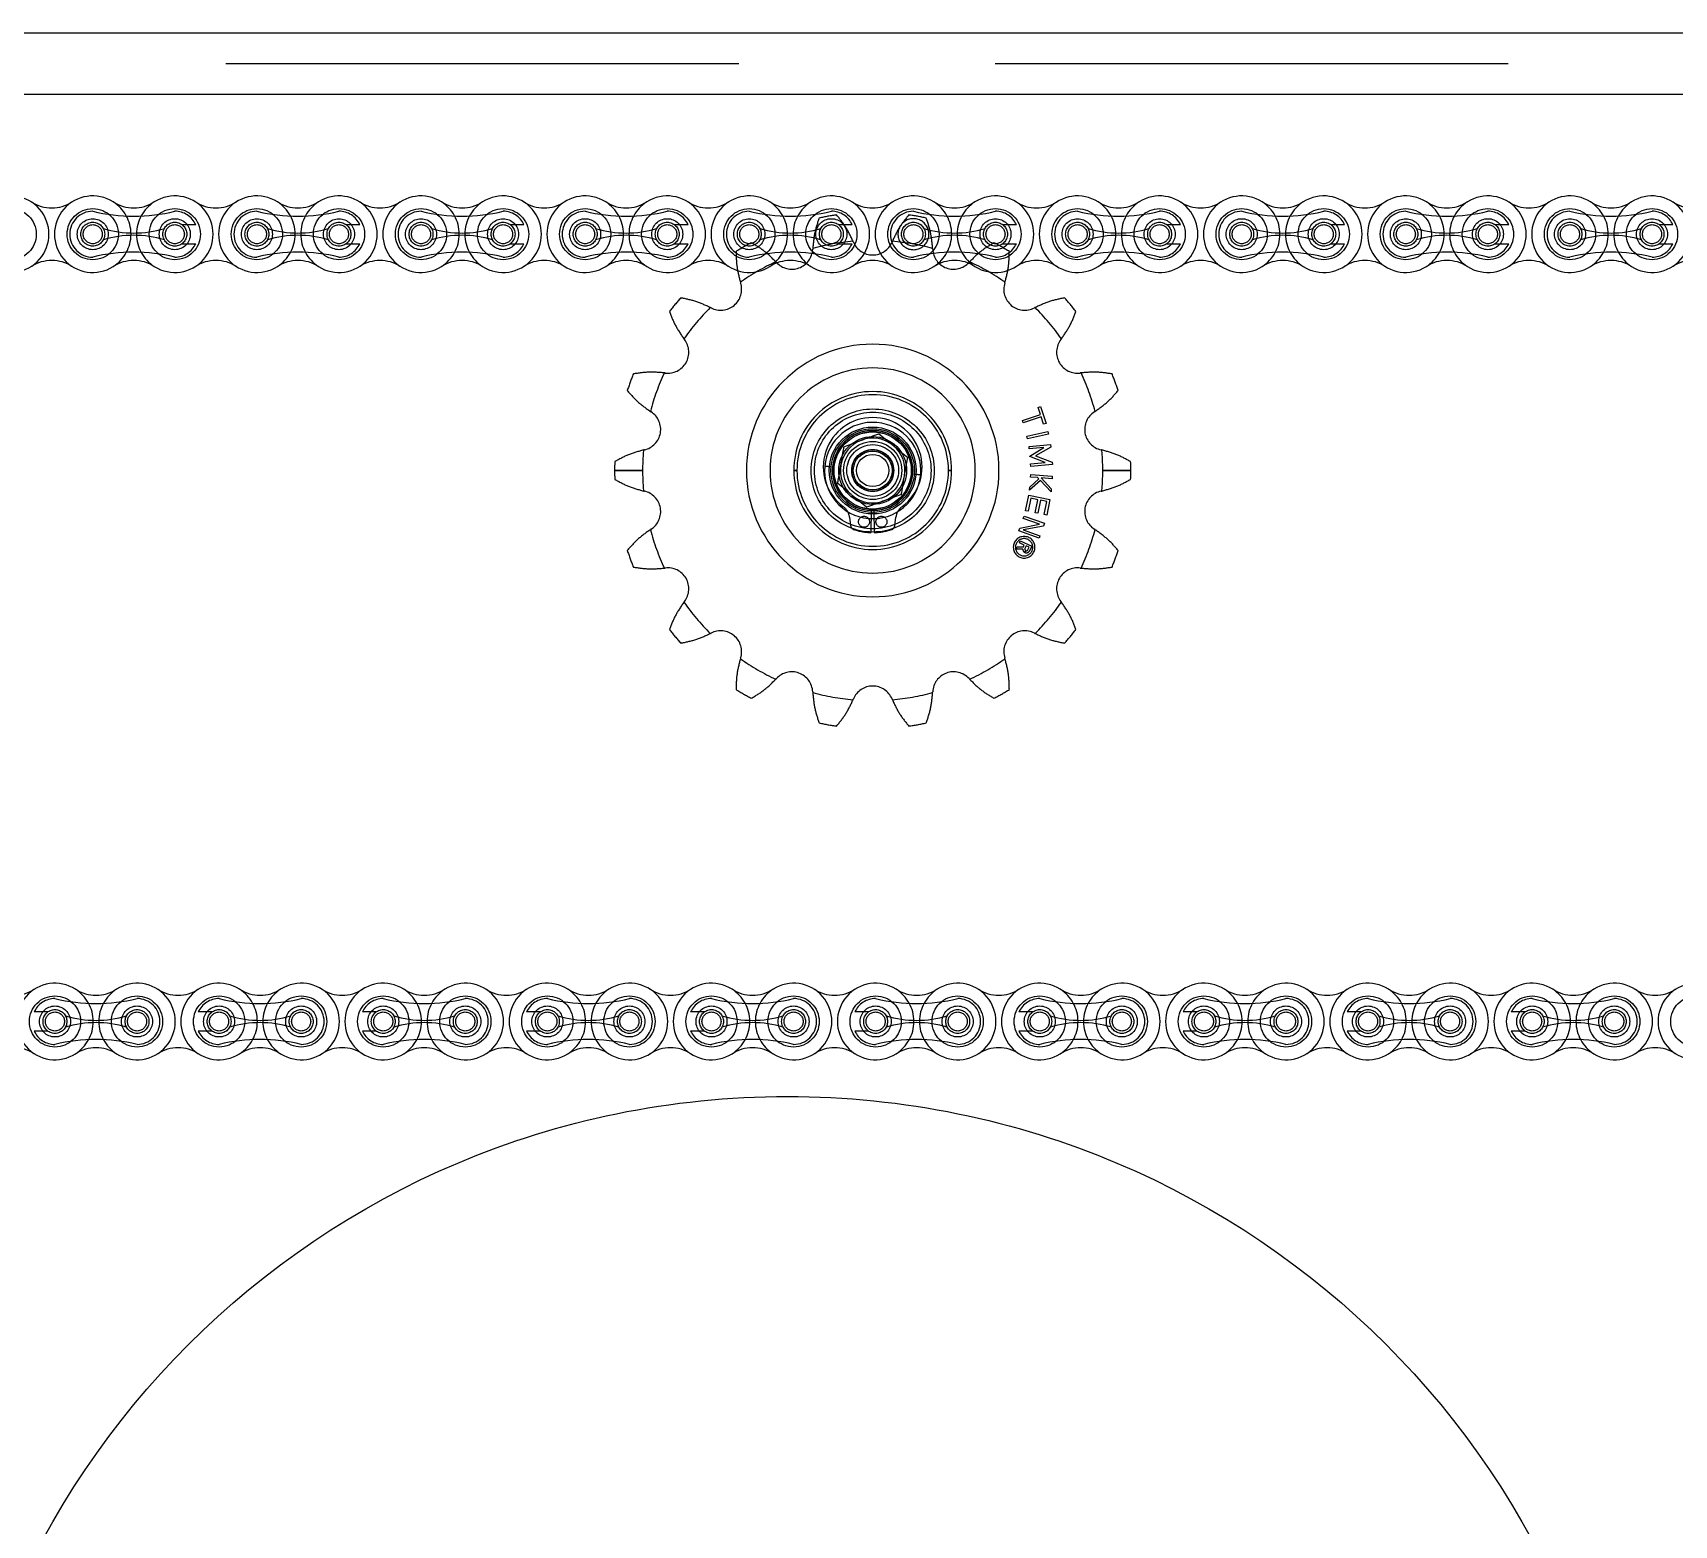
# Model space of a CAD drawing. Header units: metres. Extents: x 0 to 21025, y 0 to 14850.
# Drawn here: x 5629.7 to 5883.7, y 13055.7 to 13286.7 of the extents above; entities that cross this region are included whole.
import ezdxf

# ---------------------------------------------------------------- set-up
doc = ezdxf.new("R2010")
doc.units = ezdxf.units.M
doc.header["$LTSCALE"] = 25
doc.linetypes.add('HIDDEN2', pattern=[4.7625, 3.175, -1.5875])
doc.linetypes.add('PHANTOM', pattern=[63.5, 31.75, -6.35, 6.35, -6.35, 6.35, -6.35])
for name, color, linetype in [('SL4', 4, 'Continuous'), ('SRE', 2, 'PHANTOM'), ('ST1', 7, 'HIDDEN2')]:
    doc.layers.add(name, color=color, linetype=linetype)

msp = doc.modelspace()

# ---------------------------------------------------------------- linework, layer by layer
at = {"layer": 'SL4'}
for p, q in [((5540.514, 13286.681), (6485.517, 13286.681)), ((6490.514, 13277.156), (5540.514, 13277.156)), ((5755.232, 13222.639), (5757.94, 13223.641)), ((5760.647, 13224.642), (5762.868, 13222.798)), ((5758.701, 13213.26), (5756.48, 13215.104)), ((5764.116, 13215.263), (5761.409, 13214.262))]:
    msp.add_line(p, q, dxfattribs=at)
for radius in [6, 3, 2.5]:
    msp.add_circle((5759.674, 13218.951), radius, dxfattribs=at)
for start, end in [(110.29785, 170.29785), (50.29785, 110.29785), (350.29785, 50.29785), (170.29785, 230.29785), (290.29785, 350.29785), (230.29785, 290.29785)]:
    msp.add_arc((5759.674, 13218.951), 5, start, end, dxfattribs=at)
for points, knots in [([(5757.94, 13223.641), (5758.004, 13223.664), (5758.918, 13224.003), (5759.814, 13224.334), (5760.647, 13224.642)], [0, 0, 0, 0, 0.0702006, 1, 1, 1, 1]), ([(5754.746, 13219.794), (5754.79, 13220.053), (5754.955, 13221.016), (5755.115, 13221.953), (5755.232, 13222.639)], [0, 0, 0, 0, 0.2686336, 1, 1, 1, 1]), ([(5762.868, 13222.798), (5762.921, 13222.754), (5763.671, 13222.132), (5764.406, 13221.521), (5765.089, 13220.954)], [0, 0, 0, 0, 0.0702006, 1, 1, 1, 1]), ([(5764.603, 13218.109), (5764.647, 13218.367), (5764.812, 13219.33), (5764.972, 13220.268), (5765.089, 13220.954)], [0, 0, 0, 0, 0.26863361, 1, 1, 1, 1]), ([(5754.259, 13216.948), (5754.3, 13217.187), (5754.459, 13218.115), (5754.623, 13219.078), (5754.746, 13219.794)], [0, 0, 0, 0, 0.2575513, 1, 1, 1, 1]), ([(5756.48, 13215.104), (5756.428, 13215.148), (5755.678, 13215.771), (5754.943, 13216.381), (5754.259, 13216.948)], [0, 0, 0, 0, 0.0702006, 1, 1, 1, 1]), ([(5764.116, 13215.263), (5764.157, 13215.502), (5764.316, 13216.429), (5764.48, 13217.393), (5764.603, 13218.109)], [0, 0, 0, 0, 0.2575513, 1, 1, 1, 1]), ([(5761.409, 13214.262), (5761.344, 13214.238), (5760.43, 13213.9), (5759.534, 13213.568), (5758.701, 13213.26)], [0, 0, 0, 0, 0.07020058, 1, 1, 1, 1])]:
    msp.add_open_spline(points, degree=3, knots=knots, dxfattribs=at)
at = {"layer": 'SRE'}
msp.add_circle((5746.457, 12991.039), 131.043, dxfattribs=at)
at = {"layer": 'ST1'}
for p, q in [((5540.514, 13281.919), (6540.514, 13281.919)), ((6540.514, 13277.156), (5540.514, 13277.156)), ((5652.784, 13256.997), (5654.907, 13256.997)), ((5678.184, 13256.997), (5680.307, 13256.997)), ((5703.584, 13256.997), (5705.707, 13256.997)), ((5728.984, 13256.997), (5731.107, 13256.997)), ((5754.384, 13256.997), (5756.507, 13256.997)), ((5779.784, 13256.997), (5781.907, 13256.997)), ((5805.184, 13256.997), (5807.307, 13256.997)), ((5830.584, 13256.997), (5832.707, 13256.997)), ((5855.984, 13256.997), (5858.107, 13256.997)), ((5881.384, 13256.997), (5883.507, 13256.997)), ((5652.784, 13254.045), (5654.907, 13254.045)), ((5678.184, 13254.045), (5680.307, 13254.045)), ((5703.584, 13254.045), (5705.707, 13254.045)), ((5728.984, 13254.045), (5731.107, 13254.045)), ((5754.384, 13254.045), (5756.507, 13254.045)), ((5779.784, 13254.045), (5781.907, 13254.045)), ((5805.184, 13254.045), (5807.307, 13254.045)), ((5830.584, 13254.045), (5832.707, 13254.045)), ((5855.984, 13254.045), (5858.107, 13254.045)), ((5881.384, 13254.045), (5883.507, 13254.045)), ((5785.271, 13228.724), (5785.662, 13228.851)), ((5785.633, 13227.613), (5785.271, 13228.724)), ((5785.662, 13228.851), (5786.509, 13226.249)), ((5782.842, 13226.705), (5785.633, 13227.613)), ((5782.966, 13226.324), (5782.842, 13226.705)), ((5785.757, 13227.231), (5782.966, 13226.324)), ((5786.119, 13226.122), (5785.757, 13227.231)), ((5786.509, 13226.249), (5786.119, 13226.122)), ((5783.52, 13224.268), (5786.791, 13224.967)), ((5783.604, 13223.875), (5783.52, 13224.268)), ((5786.875, 13224.575), (5783.604, 13223.875)), ((5786.791, 13224.967), (5786.875, 13224.575)), ((5783.868, 13222.686), (5787.2, 13222.985)), ((5783.903, 13222.287), (5783.868, 13222.686)), ((5786.165, 13222.487), (5783.903, 13222.287)), ((5784.005, 13221.148), (5786.165, 13222.487)), ((5784.009, 13221.105), (5784.005, 13221.148)), ((5786.372, 13220.17), (5784.009, 13221.105)), ((5787.236, 13222.583), (5784.892, 13221.205)), ((5784.892, 13221.205), (5787.443, 13220.265)), ((5787.2, 13222.985), (5787.236, 13222.583)), ((5724.067, 13218.951), (5719.734, 13218.951)), ((5719.734, 13218.951), (5724.067, 13218.951)), ((5719.734, 13218.951), (5724.067, 13218.951)), ((5724.067, 13218.951), (5719.734, 13218.951)), ((5747.459, 13218.951), (5747.948, 13218.951)), ((5747.948, 13218.951), (5747.459, 13218.951)), ((5747.948, 13218.951), (5747.459, 13218.951)), ((5747.459, 13218.951), (5747.948, 13218.951)), ((5753.224, 13219.516), (5752.25, 13219.601)), ((5752.25, 13219.601), (5753.224, 13219.516)), ((5752.25, 13219.601), (5753.224, 13219.516)), ((5753.224, 13219.516), (5752.25, 13219.601)), ((5767.098, 13218.302), (5766.125, 13218.387)), ((5766.125, 13218.387), (5767.098, 13218.302)), ((5766.125, 13218.387), (5767.098, 13218.302)), ((5767.098, 13218.302), (5766.125, 13218.387)), ((5771.401, 13218.951), (5771.889, 13218.951)), ((5771.889, 13218.951), (5771.401, 13218.951)), ((5771.889, 13218.951), (5771.401, 13218.951)), ((5771.401, 13218.951), (5771.889, 13218.951)), ((5784.097, 13217.936), (5784.127, 13218.336)), ((5784.111, 13219.966), (5786.372, 13220.17)), ((5784.146, 13219.571), (5784.111, 13219.966)), ((5784.127, 13218.336), (5787.464, 13218.085)), ((5787.478, 13219.871), (5784.146, 13219.571)), ((5787.443, 13220.265), (5787.478, 13219.871)), ((5799.614, 13218.951), (5795.282, 13218.951)), ((5795.282, 13218.951), (5799.614, 13218.951)), ((5795.282, 13218.951), (5799.614, 13218.951)), ((5799.614, 13218.951), (5795.282, 13218.951)), ((5785.616, 13217.402), (5783.942, 13215.885)), ((5783.942, 13215.885), (5783.98, 13216.382)), ((5783.98, 13216.382), (5785.381, 13217.651)), ((5785.191, 13217.854), (5784.097, 13217.936)), ((5785.381, 13217.651), (5785.191, 13217.854)), ((5787.278, 13215.634), (5785.616, 13217.402)), ((5785.734, 13217.813), (5787.316, 13216.131)), ((5787.433, 13217.685), (5785.734, 13217.813)), ((5787.316, 13216.131), (5787.278, 13215.634)), ((5787.464, 13218.085), (5787.433, 13217.685)), ((5783.33, 13212.729), (5783.835, 13215.134)), ((5784.154, 13214.656), (5783.732, 13212.644)), ((5783.835, 13215.134), (5787.11, 13214.447)), ((5785.253, 13214.426), (5784.154, 13214.656)), ((5784.83, 13212.414), (5785.253, 13214.426)), ((5785.654, 13214.342), (5785.232, 13212.33)), ((5786.626, 13214.138), (5785.654, 13214.342)), ((5786.203, 13212.126), (5786.626, 13214.138)), ((5787.11, 13214.447), (5786.605, 13212.041)), ((5756.078, 13211.749), (5756.253, 13210.418)), ((5759.424, 13209.354), (5759.513, 13212.753)), ((5759.836, 13212.753), (5759.924, 13209.354)), ((5763.095, 13210.418), (5763.27, 13211.749)), ((5782.427, 13210.023), (5785.507, 13210.625)), ((5782.965, 13211.532), (5783.1, 13211.91)), ((5785.507, 13210.625), (5782.965, 13211.532)), ((5783.1, 13211.91), (5786.251, 13210.786)), ((5783.732, 13212.644), (5783.33, 13212.729)), ((5785.232, 13212.33), (5784.83, 13212.414)), ((5786.251, 13210.786), (5786.092, 13210.341)), ((5786.605, 13212.041), (5786.203, 13212.126)), ((5782.275, 13209.595), (5782.427, 13210.023)), ((5785.427, 13208.473), (5782.275, 13209.595)), ((5782.378, 13207.765), (5782.519, 13208.062)), ((5782.519, 13208.062), (5784.288, 13207.225)), ((5786.092, 13210.341), (5782.952, 13209.779)), ((5782.952, 13209.779), (5785.561, 13208.851)), ((5785.561, 13208.851), (5785.427, 13208.473)), ((5781.873, 13206.778), (5782.043, 13207.138)), ((5782.902, 13206.802), (5781.873, 13206.778)), ((5782.043, 13207.138), (5783.024, 13207.161)), ((5783.139, 13207.405), (5782.378, 13207.765)), ((5783.024, 13207.161), (5783.139, 13207.405)), ((5783.35, 13206.556), (5783.216, 13206.274)), ((5783.224, 13206.27), (5783.358, 13206.553)), ((5783.427, 13207.282), (5783.237, 13206.881)), ((5783.87, 13207.072), (5783.427, 13207.282)), ((5783.683, 13206.676), (5783.87, 13207.072)), ((5784.288, 13207.225), (5783.977, 13206.568)), ((5632.022, 13135.162), (5629.898, 13135.162)), ((5657.422, 13135.162), (5655.298, 13135.162)), ((5682.822, 13135.162), (5680.698, 13135.162)), ((5708.222, 13135.162), (5706.098, 13135.162)), ((5733.621, 13135.162), (5731.498, 13135.162)), ((5759.021, 13135.162), (5756.898, 13135.162)), ((5784.421, 13135.162), (5782.298, 13135.162)), ((5809.821, 13135.162), (5807.698, 13135.162)), ((5835.221, 13135.162), (5833.098, 13135.162)), ((5860.621, 13135.162), (5858.498, 13135.162)), ((5632.022, 13132.21), (5629.898, 13132.21)), ((5657.422, 13132.21), (5655.298, 13132.21)), ((5682.822, 13132.21), (5680.698, 13132.21)), ((5708.222, 13132.21), (5706.098, 13132.21)), ((5733.621, 13132.21), (5731.498, 13132.21)), ((5759.021, 13132.21), (5756.898, 13132.21)), ((5784.421, 13132.21), (5782.298, 13132.21)), ((5809.821, 13132.21), (5807.698, 13132.21)), ((5835.221, 13132.21), (5833.098, 13132.21)), ((5860.621, 13132.21), (5858.498, 13132.21))]:
    msp.add_line(p, q, dxfattribs=at)
for centre, radius in [((5626.277, 13255.521), 3.96), ((5638.977, 13255.521), 3.96), ((5651.677, 13255.521), 3.96), ((5664.377, 13255.521), 3.96), ((5677.077, 13255.521), 3.96), ((5689.777, 13255.521), 3.96), ((5702.477, 13255.521), 3.96), ((5715.177, 13255.521), 3.96), ((5727.877, 13255.521), 3.96), ((5740.577, 13255.521), 3.96), ((5753.277, 13255.521), 3.96), ((5765.977, 13255.521), 3.96), ((5778.677, 13255.521), 3.96), ((5791.377, 13255.521), 3.96), ((5804.077, 13255.521), 3.96), ((5816.777, 13255.521), 3.96), ((5829.477, 13255.521), 3.96), ((5842.177, 13255.521), 3.96), ((5854.877, 13255.521), 3.96), ((5867.577, 13255.521), 3.96), ((5880.276, 13255.521), 3.96), ((5638.977, 13255.521), 2.398), ((5638.977, 13255.521), 1.845), ((5638.977, 13255.521), 1.476), ((5651.677, 13255.521), 2.399), ((5651.677, 13255.521), 1.845), ((5651.677, 13255.521), 1.476), ((5664.377, 13255.521), 2.398), ((5664.377, 13255.521), 1.845), ((5664.377, 13255.521), 1.476), ((5677.077, 13255.521), 2.398), ((5677.077, 13255.521), 1.845), ((5677.077, 13255.521), 1.476), ((5689.777, 13255.521), 2.398), ((5689.777, 13255.521), 1.845), ((5689.777, 13255.521), 1.476), ((5702.477, 13255.521), 2.398), ((5702.477, 13255.521), 1.845), ((5702.477, 13255.521), 1.476), ((5715.177, 13255.521), 2.399), ((5715.177, 13255.521), 1.845), ((5715.177, 13255.521), 1.476), ((5727.877, 13255.521), 2.399), ((5727.877, 13255.521), 1.845), ((5727.877, 13255.521), 1.476), ((5740.577, 13255.521), 2.398), ((5740.577, 13255.521), 1.845), ((5740.577, 13255.521), 1.476), ((5753.277, 13255.521), 2.399), ((5753.277, 13255.521), 1.845), ((5753.277, 13255.521), 1.476), ((5765.977, 13255.521), 1.845), ((5765.977, 13255.521), 1.476), ((5778.677, 13255.521), 2.398), ((5778.677, 13255.521), 1.845), ((5778.677, 13255.521), 1.476), ((5791.377, 13255.521), 2.398), ((5791.377, 13255.521), 1.845), ((5791.377, 13255.521), 1.476), ((5804.077, 13255.521), 2.398), ((5804.077, 13255.521), 1.845), ((5804.077, 13255.521), 1.476), ((5816.777, 13255.521), 2.399), ((5816.777, 13255.521), 1.845), ((5816.777, 13255.521), 1.476), ((5829.477, 13255.521), 2.399), ((5829.477, 13255.521), 1.845), ((5829.477, 13255.521), 1.476), ((5842.177, 13255.521), 2.398), ((5842.177, 13255.521), 1.845), ((5842.177, 13255.521), 1.476), ((5854.877, 13255.521), 2.399), ((5854.877, 13255.521), 1.845), ((5854.877, 13255.521), 1.476), ((5867.577, 13255.521), 2.398), ((5867.577, 13255.521), 1.845), ((5867.577, 13255.521), 1.476), ((5880.276, 13255.521), 2.398), ((5880.276, 13255.521), 1.845), ((5880.276, 13255.521), 1.476), ((5759.674, 13218.951), 9.525), ((5759.674, 13218.951), 9.025), ((5759.674, 13218.951), 6.725), ((5759.674, 13218.951), 6.725), ((5759.674, 13218.951), 6.475), ((5759.674, 13218.951), 6.2), ((5759.674, 13218.951), 5.975), ((5759.674, 13218.951), 5.25), ((5759.674, 13218.951), 5.25), ((5759.674, 13218.951), 4.5), ((5759.674, 13218.951), 4), ((5759.674, 13218.951), 3.25), ((5759.674, 13218.951), 3.25), ((5759.674, 13218.951), 3.2), ((5758.324, 13211.015), 0.85), ((5761.024, 13211.015), 0.85), ((5633.129, 13133.686), 3.96), ((5645.829, 13133.686), 3.96), ((5658.529, 13133.686), 3.96), ((5671.229, 13133.686), 3.96), ((5683.929, 13133.686), 3.96), ((5696.629, 13133.686), 3.96), ((5709.329, 13133.686), 3.96), ((5722.029, 13133.686), 3.96), ((5734.728, 13133.686), 3.96), ((5747.428, 13133.686), 3.96), ((5760.128, 13133.686), 3.96), ((5772.828, 13133.686), 3.96), ((5785.528, 13133.686), 3.96), ((5798.228, 13133.686), 3.96), ((5810.928, 13133.686), 3.96), ((5823.628, 13133.686), 3.96), ((5836.328, 13133.686), 3.96), ((5849.028, 13133.686), 3.96), ((5861.728, 13133.686), 3.96), ((5874.428, 13133.686), 3.96), ((5887.128, 13133.686), 3.96), ((5633.129, 13133.686), 2.398), ((5633.129, 13133.686), 1.845), ((5633.129, 13133.686), 1.476), ((5645.829, 13133.686), 2.398), ((5645.829, 13133.686), 1.845), ((5645.829, 13133.686), 1.476), ((5658.529, 13133.686), 2.398), ((5658.529, 13133.686), 1.845), ((5658.529, 13133.686), 1.476), ((5671.229, 13133.686), 2.398), ((5671.229, 13133.686), 1.845), ((5671.229, 13133.686), 1.476), ((5683.929, 13133.686), 2.399), ((5683.929, 13133.686), 1.845), ((5683.929, 13133.686), 1.476), ((5696.629, 13133.686), 2.399), ((5696.629, 13133.686), 1.845), ((5696.629, 13133.686), 1.476), ((5709.329, 13133.686), 2.399), ((5709.329, 13133.686), 1.845), ((5709.329, 13133.686), 1.476), ((5722.029, 13133.686), 2.399), ((5722.029, 13133.686), 1.845), ((5722.029, 13133.686), 1.476), ((5734.728, 13133.686), 2.398), ((5734.728, 13133.686), 1.845), ((5734.728, 13133.686), 1.476), ((5747.428, 13133.686), 2.398), ((5747.428, 13133.686), 1.845), ((5747.428, 13133.686), 1.476), ((5760.128, 13133.686), 2.399), ((5760.128, 13133.686), 1.845), ((5760.128, 13133.686), 1.476), ((5772.828, 13133.686), 2.398), ((5772.828, 13133.686), 1.845), ((5772.828, 13133.686), 1.476), ((5785.528, 13133.686), 2.399), ((5785.528, 13133.686), 1.845), ((5785.528, 13133.686), 1.476), ((5798.228, 13133.686), 2.398), ((5798.228, 13133.686), 1.845), ((5798.228, 13133.686), 1.476), ((5810.928, 13133.686), 2.399), ((5810.928, 13133.686), 1.845), ((5810.928, 13133.686), 1.476), ((5823.628, 13133.686), 2.399), ((5823.628, 13133.686), 1.845), ((5823.628, 13133.686), 1.476), ((5836.328, 13133.686), 2.398), ((5836.328, 13133.686), 1.845), ((5836.328, 13133.686), 1.476), ((5849.028, 13133.686), 2.398), ((5849.028, 13133.686), 1.845), ((5849.028, 13133.686), 1.476), ((5861.728, 13133.686), 2.399), ((5861.728, 13133.686), 1.845), ((5861.728, 13133.686), 1.476), ((5874.428, 13133.686), 2.398), ((5874.428, 13133.686), 1.845), ((5874.428, 13133.686), 1.476)]:
    msp.add_circle(centre, radius, dxfattribs=at)
for centre, radius, start, end in [((5626.277, 13255.521), 5.92, 237.56669, 122.43331), ((5638.977, 13255.521), 5.92, 57.56669, 302.43331), ((5651.677, 13255.521), 5.92, 237.56669, 122.43331), ((5664.377, 13255.521), 5.92, 57.56669, 302.43331), ((5677.077, 13255.521), 5.92, 237.56669, 122.43331), ((5689.777, 13255.521), 5.92, 57.56669, 302.43331), ((5702.477, 13255.521), 5.92, 237.56669, 122.43331), ((5715.177, 13255.521), 5.92, 57.56669, 302.43331), ((5727.877, 13255.521), 5.92, 237.56669, 122.43331), ((5740.577, 13255.521), 5.92, 57.56669, 302.43331), ((5753.277, 13255.521), 5.92, 237.56669, 122.43331), ((5765.977, 13255.521), 5.92, 57.56669, 302.43331), ((5778.677, 13255.521), 5.92, 237.56669, 122.43331), ((5791.377, 13255.521), 5.92, 57.56669, 302.43331), ((5804.077, 13255.521), 5.92, 237.56669, 122.43331), ((5816.777, 13255.521), 5.92, 57.56669, 302.43331), ((5829.477, 13255.521), 5.92, 237.56669, 122.43331), ((5842.177, 13255.521), 5.92, 57.56669, 302.43331), ((5854.877, 13255.521), 5.92, 237.56669, 122.43331), ((5867.577, 13255.521), 5.92, 57.56669, 302.43331), ((5880.276, 13255.521), 5.92, 237.56669, 122.43331), ((5632.627, 13265.514), 5.92, 237.56669, 302.43331), ((5638.977, 13255.521), 3.552, 90, 270), ((5645.327, 13284.618), 26.322, 256.04015, 283.95985), ((5645.327, 13265.514), 5.92, 237.56669, 302.43331), ((5638.977, 13255.521), 5.92, 302.43324, 57.56676), ((5651.677, 13255.521), 5.92, 122.43324, 237.56676), ((5651.677, 13255.521), 3.552, 24.55336, 90), ((5658.027, 13265.514), 5.92, 237.56669, 302.43331), ((5664.377, 13255.521), 3.552, 90, 270), ((5670.727, 13284.618), 26.322, 256.04015, 283.95985), ((5670.727, 13265.514), 5.92, 237.56669, 302.43331), ((5664.377, 13255.521), 5.92, 302.43324, 57.56676), ((5677.077, 13255.521), 5.92, 122.43324, 237.56676), ((5677.077, 13255.521), 3.552, 24.55336, 90), ((5683.427, 13265.514), 5.92, 237.56669, 302.43331), ((5689.777, 13255.521), 3.552, 90, 270), ((5696.127, 13284.618), 26.322, 256.04015, 283.95985), ((5696.127, 13265.514), 5.92, 237.56669, 302.43331), ((5689.777, 13255.521), 5.92, 302.43324, 57.56676), ((5702.477, 13255.521), 5.92, 122.43324, 237.56676), ((5702.477, 13255.521), 3.552, 24.55336, 90), ((5708.827, 13265.514), 5.92, 237.56669, 302.43331), ((5715.177, 13255.521), 3.552, 90, 270), ((5721.527, 13284.618), 26.322, 256.04015, 283.95985), ((5721.527, 13265.514), 5.92, 237.56669, 302.43331), ((5715.177, 13255.521), 5.92, 302.43324, 57.56676), ((5727.877, 13255.521), 5.92, 122.43324, 237.56676), ((5727.877, 13255.521), 3.552, 24.55336, 90), ((5734.227, 13265.514), 5.92, 237.56669, 302.43331), ((5740.577, 13255.521), 3.552, 90, 270), ((5746.927, 13284.618), 26.322, 256.04015, 283.95985), ((5746.927, 13265.514), 5.92, 237.56669, 302.43331), ((5740.577, 13255.521), 5.92, 302.43324, 57.56676), ((5753.277, 13255.521), 5.92, 122.43324, 237.56676), ((5753.277, 13255.521), 3.552, 24.55336, 90), ((5759.627, 13265.514), 5.92, 237.56669, 302.43331), ((5765.977, 13255.521), 3.552, 90, 270), ((5772.327, 13284.618), 26.322, 256.04015, 283.95985), ((5772.327, 13265.514), 5.92, 237.56669, 302.43331), ((5765.977, 13255.521), 5.92, 302.43324, 57.56676), ((5778.677, 13255.521), 5.92, 122.43324, 237.56676), ((5778.677, 13255.521), 3.552, 24.55336, 90), ((5785.027, 13265.514), 5.92, 237.56669, 302.43331), ((5791.377, 13255.521), 3.552, 90, 270), ((5797.727, 13284.618), 26.322, 256.04015, 283.95985), ((5797.727, 13265.514), 5.92, 237.56669, 302.43331), ((5791.377, 13255.521), 5.92, 302.43324, 57.56676), ((5804.077, 13255.521), 5.92, 122.43324, 237.56676), ((5804.077, 13255.521), 3.552, 24.55336, 90), ((5810.427, 13265.514), 5.92, 237.56669, 302.43331), ((5816.777, 13255.521), 3.552, 90, 270), ((5823.127, 13284.618), 26.322, 256.04015, 283.95985), ((5823.127, 13265.514), 5.92, 237.56669, 302.43331), ((5816.777, 13255.521), 5.92, 302.43324, 57.56676), ((5829.477, 13255.521), 5.92, 122.43324, 237.56676), ((5829.477, 13255.521), 3.552, 24.55336, 90), ((5835.827, 13265.514), 5.92, 237.56669, 302.43331), ((5842.177, 13255.521), 3.552, 90, 270), ((5848.527, 13284.618), 26.322, 256.04015, 283.95985), ((5848.527, 13265.514), 5.92, 237.56669, 302.43331), ((5842.177, 13255.521), 5.92, 302.43324, 57.56676), ((5854.877, 13255.521), 5.92, 122.43324, 237.56676), ((5854.877, 13255.521), 3.552, 24.55336, 90), ((5861.227, 13265.514), 5.92, 237.56669, 302.43331), ((5867.577, 13255.521), 3.552, 90, 270), ((5873.927, 13284.618), 26.322, 256.04015, 283.95985), ((5873.927, 13265.514), 5.92, 237.56669, 302.43331), ((5867.577, 13255.521), 5.92, 302.43324, 57.56676), ((5880.276, 13255.521), 5.92, 122.43324, 237.56676), ((5880.276, 13255.521), 3.552, 24.55336, 90), ((5886.626, 13265.514), 5.92, 237.56669, 302.43331), ((5645.327, 13271.874), 16.175, 252.993, 287.007), ((5670.727, 13271.874), 16.175, 252.993, 287.007), ((5696.127, 13271.874), 16.175, 252.993, 287.007), ((5721.527, 13271.874), 16.175, 252.993, 287.007), ((5746.927, 13271.874), 16.175, 252.993, 287.007), ((5759.674, 13218.951), 39.94, 98.03204, 101.96796), ((5765.977, 13255.521), 2.399, 146.26788, 0), ((5765.977, 13255.521), 2.398, 0, 134.88376), ((5759.674, 13218.951), 39.94, 78.03204, 81.96796), ((5772.327, 13271.874), 16.175, 252.993, 287.007), ((5797.727, 13271.874), 16.175, 252.993, 287.007), ((5823.127, 13271.874), 16.175, 252.993, 287.007), ((5848.527, 13271.874), 16.175, 252.993, 287.007), ((5873.927, 13271.874), 16.175, 252.993, 287.007), ((5645.327, 13239.169), 16.175, 72.993, 107.007), ((5651.677, 13255.521), 3.552, 270, 335.44664), ((5670.727, 13239.169), 16.175, 72.993, 107.007), ((5677.077, 13255.521), 3.552, 270, 335.44664), ((5696.127, 13239.169), 16.175, 72.993, 107.007), ((5702.477, 13255.521), 3.552, 270, 335.44664), ((5721.527, 13239.169), 16.175, 72.993, 107.007), ((5727.877, 13255.521), 3.552, 270, 335.44664), ((5759.674, 13218.951), 39.94, 118.03204, 121.96796), ((5746.927, 13239.169), 16.175, 72.993, 107.007), ((5759.674, 13218.951), 35.607, 94.90066, 105.09934), ((5759.674, 13218.951), 35.607, 94.90066, 105.09934), ((5759.674, 13218.951), 35.607, 94.90066, 105.09934), ((5759.674, 13218.951), 35.607, 94.90066, 105.09934), ((5753.277, 13255.521), 3.552, 270, 335.44664), ((5742.464, 13248.42), 15.39, 22.5, 22.98231), ((5759.674, 13255.548), 3.238, 202.5, 337.5), ((5776.884, 13248.42), 15.39, 157.01769, 157.5), ((5759.674, 13218.951), 35.607, 74.90066, 85.09934), ((5759.674, 13218.951), 35.607, 74.90066, 85.09934), ((5759.674, 13218.951), 35.607, 74.90066, 85.09934), ((5759.674, 13218.951), 35.607, 74.90066, 85.09934), ((5772.327, 13239.169), 16.175, 72.993, 107.007), ((5759.674, 13218.951), 39.94, 58.03204, 61.96796), ((5778.677, 13255.521), 3.552, 270, 335.44664), ((5797.727, 13239.169), 16.175, 72.993, 107.007), ((5804.077, 13255.521), 3.552, 270, 335.44664), ((5823.127, 13239.169), 16.175, 72.993, 107.007), ((5829.477, 13255.521), 3.552, 270, 335.44664), ((5848.527, 13239.169), 16.175, 72.993, 107.007), ((5854.877, 13255.521), 3.552, 270, 335.44664), ((5873.927, 13239.169), 16.175, 72.993, 107.007), ((5880.276, 13255.521), 3.552, 270, 335.44664), ((5632.627, 13245.528), 5.92, 57.56669, 122.43331), ((5645.327, 13226.424), 26.322, 76.04015, 103.95985), ((5645.327, 13245.528), 5.92, 57.56669, 122.43331), ((5658.027, 13245.528), 5.92, 57.56669, 122.43331), ((5670.727, 13226.424), 26.322, 76.04015, 103.95985), ((5670.727, 13245.528), 5.92, 57.56669, 122.43331), ((5683.427, 13245.528), 5.92, 57.56669, 122.43331), ((5696.127, 13226.424), 26.322, 76.04015, 103.95985), ((5696.127, 13245.528), 5.92, 57.56669, 122.43331), ((5708.827, 13245.528), 5.92, 57.56669, 122.43331), ((5721.527, 13226.424), 26.322, 76.04015, 103.95985), ((5721.527, 13245.528), 5.92, 57.56669, 122.43331), ((5734.227, 13245.528), 5.92, 57.56669, 122.43331), ((5759.674, 13218.951), 35.607, 114.90066, 125.09934), ((5759.674, 13218.951), 35.607, 114.90066, 125.09934), ((5759.674, 13218.951), 35.607, 114.90066, 125.09934), ((5759.674, 13218.951), 35.607, 114.90066, 125.09934), ((5746.927, 13226.424), 26.322, 76.04015, 103.95985), ((5746.927, 13245.528), 5.92, 57.56669, 122.43331), ((5733.423, 13240.756), 15.39, 42.5, 42.98231), ((5747.157, 13253.341), 3.238, 222.5, 357.5), ((5765.768, 13252.529), 15.39, 177.01769, 177.5), ((5759.627, 13245.528), 5.92, 57.56669, 122.43331), ((5772.327, 13226.424), 26.322, 76.04015, 103.95985), ((5753.581, 13252.529), 15.39, 2.5, 2.98231), ((5772.191, 13253.341), 3.238, 182.5, 317.5), ((5772.327, 13245.528), 5.92, 57.56669, 122.43331), ((5785.925, 13240.756), 15.39, 137.01769, 137.5), ((5759.674, 13218.951), 35.607, 54.90066, 65.09934), ((5759.674, 13218.951), 35.607, 54.90066, 65.09934), ((5759.674, 13218.951), 35.607, 54.90066, 65.09934), ((5759.674, 13218.951), 35.607, 54.90066, 65.09934), ((5785.027, 13245.528), 5.92, 57.56669, 122.43331), ((5797.727, 13226.424), 26.322, 76.04015, 103.95985), ((5797.727, 13245.528), 5.92, 57.56669, 122.43331), ((5810.427, 13245.528), 5.92, 57.56669, 122.43331), ((5823.127, 13226.424), 26.322, 76.04015, 103.95985), ((5823.127, 13245.528), 5.92, 57.56669, 122.43331), ((5835.827, 13245.528), 5.92, 57.56669, 122.43331), ((5848.527, 13226.424), 26.322, 76.04015, 103.95985), ((5848.527, 13245.528), 5.92, 57.56669, 122.43331), ((5861.227, 13245.528), 5.92, 57.56669, 122.43331), ((5873.927, 13226.424), 26.322, 76.04015, 103.95985), ((5873.927, 13245.528), 5.92, 57.56669, 122.43331), ((5886.626, 13245.528), 5.92, 57.56669, 122.43331), ((5736.15, 13246.986), 3.238, 242.5, 17.5), ((5753.916, 13252.588), 15.39, 197.01769, 197.5), ((5783.198, 13246.986), 3.238, 162.5, 297.5), ((5765.432, 13252.588), 15.39, 342.5, 342.98231), ((5759.674, 13218.951), 39.94, 138.03204, 141.96796), ((5759.674, 13218.951), 35.607, 134.90066, 145.09934), ((5759.674, 13218.951), 35.607, 134.90066, 145.09934), ((5759.674, 13218.951), 35.607, 134.90066, 145.09934), ((5759.674, 13218.951), 35.607, 134.90066, 145.09934), ((5727.548, 13230.463), 15.39, 62.5, 62.98231), ((5791.8, 13230.463), 15.39, 117.01769, 117.5), ((5759.674, 13218.951), 35.607, 34.90066, 45.09934), ((5759.674, 13218.951), 35.607, 34.90066, 45.09934), ((5759.674, 13218.951), 35.607, 34.90066, 45.09934), ((5759.674, 13218.951), 35.607, 34.90066, 45.09934), ((5759.674, 13218.951), 39.94, 38.03204, 41.96796), ((5727.98, 13237.25), 3.238, 262.5, 37.5), ((5742.759, 13248.59), 15.39, 217.01769, 217.5), ((5759.674, 13218.951), 19.544, 0, 180), ((5791.368, 13237.25), 3.238, 142.5, 277.5), ((5776.589, 13248.59), 15.39, 322.5, 322.98231), ((5759.674, 13218.951), 39.94, 158.03204, 161.96796), ((5759.674, 13218.951), 35.607, 154.90066, 165.09934), ((5759.674, 13218.951), 35.607, 154.90066, 165.09934), ((5759.674, 13218.951), 35.607, 154.90066, 165.09934), ((5759.674, 13218.951), 35.607, 154.90066, 165.09934), ((5725.549, 13218.781), 15.39, 82.5, 82.98231), ((5759.674, 13218.951), 15.88, 0, 180), ((5793.8, 13218.781), 15.39, 97.01769, 97.5), ((5759.674, 13218.951), 35.607, 14.90066, 25.09934), ((5759.674, 13218.951), 35.607, 14.90066, 25.09934), ((5759.674, 13218.951), 35.607, 14.90066, 25.09934), ((5759.674, 13218.951), 35.607, 14.90066, 25.09934), ((5759.674, 13218.951), 39.94, 18.03204, 21.96796), ((5759.674, 13218.951), 12.215, 0, 180), ((5759.674, 13218.951), 11.726, 0, 180), ((5759.674, 13218.951), 11.726, 0, 180), ((5759.674, 13218.951), 11.726, 0, 180), ((5759.674, 13218.951), 11.726, 0, 180), ((5723.633, 13225.306), 3.238, 282.5, 57.5), ((5733.642, 13241.017), 15.39, 237.01769, 237.5), ((5759.674, 13219.508), 7.643, 306.50645, 233.49355), ((5759.674, 13218.951), 7.452, 355, 175), ((5759.674, 13218.951), 7.452, 355, 175), ((5759.674, 13218.951), 7.452, 355, 175), ((5759.674, 13218.951), 7.452, 355, 175), ((5795.715, 13225.306), 3.238, 122.5, 257.5), ((5785.706, 13241.017), 15.39, 302.5, 302.98231), ((5759.674, 13218.951), 6.2, 271.49225, 268.50775), ((5759.674, 13218.951), 35.607, 174.90066, 180), ((5759.674, 13218.951), 35.607, 174.90066, 180), ((5759.674, 13218.951), 35.607, 174.90066, 180), ((5759.674, 13218.951), 35.607, 174.90066, 180), ((5727.665, 13207.119), 15.39, 102.5, 102.98231), ((5791.683, 13207.119), 15.39, 77.01769, 77.5), ((5759.674, 13218.951), 35.607, 0, 5.09934), ((5759.674, 13218.951), 35.607, 0, 5.09934), ((5759.674, 13218.951), 35.607, 0, 5.09934), ((5759.674, 13218.951), 35.607, 0, 5.09934), ((5759.674, 13218.951), 39.94, 178.03204, 180), ((5759.674, 13218.951), 39.94, 180, 181.96796), ((5759.674, 13218.951), 35.607, 180, 185.09934), ((5759.674, 13218.951), 35.607, 180, 185.09934), ((5759.674, 13218.951), 35.607, 180, 185.09934), ((5759.674, 13218.951), 35.607, 180, 185.09934), ((5759.674, 13218.951), 19.544, 180, 0), ((5759.674, 13218.951), 15.88, 180, 0), ((5759.674, 13218.951), 12.215, 180, 0), ((5759.674, 13218.951), 11.726, 180, 0), ((5759.674, 13218.951), 11.726, 180, 0), ((5759.674, 13218.951), 11.726, 180, 0), ((5759.674, 13218.951), 11.726, 180, 0), ((5759.674, 13218.951), 7.452, 175, 355), ((5759.674, 13218.951), 7.452, 175, 355), ((5759.674, 13218.951), 7.452, 175, 355), ((5759.674, 13218.951), 7.452, 175, 355), ((5759.674, 13218.951), 35.607, 354.90066, 0), ((5759.674, 13218.951), 35.607, 354.90066, 0), ((5759.674, 13218.951), 35.607, 354.90066, 0), ((5759.674, 13218.951), 35.607, 354.90066, 0), ((5759.674, 13218.951), 39.94, 0, 1.96796), ((5759.674, 13218.951), 39.94, 358.03204, 0), ((5727.665, 13230.783), 15.39, 257.01769, 257.5), ((5723.633, 13212.596), 3.238, 302.5, 77.5), ((5795.715, 13212.596), 3.238, 102.5, 237.5), ((5791.683, 13230.783), 15.39, 282.5, 282.98231), ((5753.7, 13211.436), 2.398, 7.5, 53.49355), ((5765.648, 13211.436), 2.398, 126.50645, 172.5), ((5733.642, 13196.885), 15.39, 122.5, 122.98231), ((5759.674, 13218.951), 35.607, 194.90066, 205.09934), ((5759.674, 13218.951), 35.607, 194.90066, 205.09934), ((5759.674, 13218.951), 35.607, 194.90066, 205.09934), ((5759.674, 13218.951), 35.607, 194.90066, 205.09934), ((5756.997, 13210.516), 0.75, 187.5, 252.39018), ((5759.674, 13218.951), 9.6, 252.39018, 268.50775), ((5759.674, 13218.951), 9.6, 271.49225, 287.60982), ((5762.352, 13210.516), 0.75, 287.60982, 352.5), ((5783.109, 13207.071), 1.673, 90, 270), ((5783.109, 13207.071), 1.339, 90, 270), ((5783.109, 13207.071), 1.673, 270, 90), ((5783.109, 13207.071), 1.339, 270, 90), ((5759.674, 13218.951), 35.607, 334.90066, 345.09934), ((5759.674, 13218.951), 35.607, 334.90066, 345.09934), ((5759.674, 13218.951), 35.607, 334.90066, 345.09934), ((5759.674, 13218.951), 35.607, 334.90066, 345.09934), ((5785.706, 13196.885), 15.39, 57.01769, 57.5), ((5759.674, 13218.951), 39.94, 198.03204, 201.96796), ((5783.459, 13206.776), 0.558, 177.38053, 244.22985), ((5783.459, 13206.776), 0.245, 154.69547, 243.64226), ((5783.459, 13206.776), 0.558, 245.12571, 338.07454), ((5783.459, 13206.776), 0.245, 245.69677, 336.02659), ((5759.674, 13218.951), 39.94, 338.03204, 341.96796), ((5725.549, 13219.122), 15.39, 277.01769, 277.5), ((5727.98, 13200.653), 3.238, 322.5, 97.5), ((5791.368, 13200.653), 3.238, 82.5, 217.5), ((5793.8, 13219.122), 15.39, 262.5, 262.98231), ((5742.759, 13189.312), 15.39, 142.5, 142.98231), ((5759.674, 13218.951), 35.607, 214.90066, 225.09934), ((5759.674, 13218.951), 35.607, 214.90066, 225.09934), ((5759.674, 13218.951), 35.607, 214.90066, 225.09934), ((5759.674, 13218.951), 35.607, 214.90066, 225.09934), ((5759.674, 13218.951), 35.607, 314.90066, 325.09934), ((5759.674, 13218.951), 35.607, 314.90066, 325.09934), ((5759.674, 13218.951), 35.607, 314.90066, 325.09934), ((5759.674, 13218.951), 35.607, 314.90066, 325.09934), ((5776.589, 13189.312), 15.39, 37.01769, 37.5), ((5759.674, 13218.951), 39.94, 218.03204, 221.96796), ((5727.548, 13207.44), 15.39, 297.01769, 297.5), ((5736.15, 13190.916), 3.238, 342.5, 117.5), ((5783.198, 13190.916), 3.238, 62.5, 197.5), ((5791.8, 13207.44), 15.39, 242.5, 242.98231), ((5759.674, 13218.951), 39.94, 318.03204, 321.96796), ((5753.916, 13185.315), 15.39, 162.5, 162.98231), ((5759.674, 13218.951), 35.607, 234.90066, 245.09934), ((5759.674, 13218.951), 35.607, 234.90066, 245.09934), ((5759.674, 13218.951), 35.607, 234.90066, 245.09934), ((5759.674, 13218.951), 35.607, 234.90066, 245.09934), ((5747.157, 13184.561), 3.238, 2.5, 137.5), ((5772.191, 13184.561), 3.238, 42.5, 177.5), ((5759.674, 13218.951), 35.607, 294.90066, 305.09934), ((5759.674, 13218.951), 35.607, 294.90066, 305.09934), ((5759.674, 13218.951), 35.607, 294.90066, 305.09934), ((5759.674, 13218.951), 35.607, 294.90066, 305.09934), ((5765.432, 13185.315), 15.39, 17.01769, 17.5), ((5733.423, 13197.146), 15.39, 317.01769, 317.5), ((5759.674, 13182.354), 3.238, 22.5, 157.5), ((5785.925, 13197.146), 15.39, 222.5, 222.98231), ((5759.674, 13218.951), 39.94, 238.03204, 241.96796), ((5765.768, 13185.374), 15.39, 182.5, 182.98231), ((5759.674, 13218.951), 35.607, 254.90066, 265.09934), ((5759.674, 13218.951), 35.607, 254.90066, 265.09934), ((5759.674, 13218.951), 35.607, 254.90066, 265.09934), ((5759.674, 13218.951), 35.607, 254.90066, 265.09934), ((5742.464, 13189.483), 15.39, 337.01769, 337.5), ((5776.884, 13189.483), 15.39, 202.5, 202.98231), ((5759.674, 13218.951), 35.607, 274.90066, 285.09934), ((5759.674, 13218.951), 35.607, 274.90066, 285.09934), ((5759.674, 13218.951), 35.607, 274.90066, 285.09934), ((5759.674, 13218.951), 35.607, 274.90066, 285.09934), ((5753.581, 13185.374), 15.39, 357.01769, 357.5), ((5759.674, 13218.951), 39.94, 298.03204, 301.96796), ((5759.674, 13218.951), 39.94, 258.03204, 261.96796), ((5759.674, 13218.951), 39.94, 278.03204, 281.96796), ((5633.129, 13133.686), 5.92, 57.56669, 302.43331), ((5645.829, 13133.686), 5.92, 237.56669, 122.43331), ((5658.529, 13133.686), 5.92, 57.56669, 302.43331), ((5671.229, 13133.686), 5.92, 237.56669, 122.43331), ((5683.929, 13133.686), 5.92, 57.56669, 302.43331), ((5696.629, 13133.686), 5.92, 237.56669, 122.43331), ((5709.329, 13133.686), 5.92, 57.56669, 302.43331), ((5722.029, 13133.686), 5.92, 237.56669, 122.43331), ((5734.728, 13133.686), 5.92, 57.56669, 302.43331), ((5747.428, 13133.686), 5.92, 237.56669, 122.43331), ((5760.128, 13133.686), 5.92, 57.56669, 302.43331), ((5772.828, 13133.686), 5.92, 237.56669, 122.43331), ((5785.528, 13133.686), 5.92, 57.56669, 302.43331), ((5798.228, 13133.686), 5.92, 237.56669, 122.43331), ((5810.928, 13133.686), 5.92, 57.56669, 302.43331), ((5823.628, 13133.686), 5.92, 237.56669, 122.43331), ((5836.328, 13133.686), 5.92, 57.56669, 302.43331), ((5849.028, 13133.686), 5.92, 237.56669, 122.43331), ((5861.728, 13133.686), 5.92, 57.56669, 302.43331), ((5874.428, 13133.686), 5.92, 237.56669, 122.43331), ((5887.128, 13133.686), 5.92, 57.56669, 302.43331), ((5626.779, 13143.679), 5.92, 237.56669, 302.43331), ((5633.129, 13133.686), 3.552, 90, 155.44664), ((5639.479, 13162.783), 26.322, 256.04015, 283.95985), ((5639.479, 13143.679), 5.92, 237.56669, 302.43331), ((5633.129, 13133.686), 5.92, 302.43324, 57.56676), ((5645.829, 13133.686), 5.92, 122.43324, 237.56676), ((5645.829, 13133.686), 3.552, 270, 90), ((5652.179, 13143.679), 5.92, 237.56669, 302.43331), ((5658.529, 13133.686), 3.552, 90, 155.44664), ((5664.879, 13162.783), 26.322, 256.04015, 283.95985), ((5664.879, 13143.679), 5.92, 237.56669, 302.43331), ((5658.529, 13133.686), 5.92, 302.43324, 57.56676), ((5671.229, 13133.686), 5.92, 122.43324, 237.56676), ((5671.229, 13133.686), 3.552, 270, 90), ((5677.579, 13143.679), 5.92, 237.56669, 302.43331), ((5683.929, 13133.686), 3.552, 90, 155.44664), ((5690.279, 13162.783), 26.322, 256.04015, 283.95985), ((5690.279, 13143.679), 5.92, 237.56669, 302.43331), ((5683.929, 13133.686), 5.92, 302.43324, 57.56676), ((5696.629, 13133.686), 5.92, 122.43324, 237.56676), ((5696.629, 13133.686), 3.552, 270, 90), ((5702.979, 13143.679), 5.92, 237.56669, 302.43331), ((5709.329, 13133.686), 3.552, 90, 155.44664), ((5715.679, 13162.783), 26.322, 256.04015, 283.95985), ((5715.679, 13143.679), 5.92, 237.56669, 302.43331), ((5709.329, 13133.686), 5.92, 302.43324, 57.56676), ((5722.029, 13133.686), 5.92, 122.43324, 237.56676), ((5722.029, 13133.686), 3.552, 270, 90), ((5728.379, 13143.679), 5.92, 237.56669, 302.43331), ((5734.728, 13133.686), 3.552, 90, 155.44664), ((5741.078, 13162.783), 26.322, 256.04015, 283.95985), ((5741.078, 13143.679), 5.92, 237.56669, 302.43331), ((5734.728, 13133.686), 5.92, 302.43324, 57.56676), ((5747.428, 13133.686), 5.92, 122.43324, 237.56676), ((5747.428, 13133.686), 3.552, 270, 90), ((5753.778, 13143.679), 5.92, 237.56669, 302.43331), ((5760.128, 13133.686), 3.552, 90, 155.44664), ((5766.478, 13162.783), 26.322, 256.04015, 283.95985), ((5766.478, 13143.679), 5.92, 237.56669, 302.43331), ((5760.128, 13133.686), 5.92, 302.43324, 57.56676), ((5772.828, 13133.686), 5.92, 122.43324, 237.56676), ((5772.828, 13133.686), 3.552, 270, 90), ((5779.178, 13143.679), 5.92, 237.56669, 302.43331), ((5785.528, 13133.686), 3.552, 90, 155.44664), ((5791.878, 13162.783), 26.322, 256.04015, 283.95985), ((5791.878, 13143.679), 5.92, 237.56669, 302.43331), ((5785.528, 13133.686), 5.92, 302.43324, 57.56676), ((5798.228, 13133.686), 5.92, 122.43324, 237.56676), ((5798.228, 13133.686), 3.552, 270, 90), ((5804.578, 13143.679), 5.92, 237.56669, 302.43331), ((5810.928, 13133.686), 3.552, 90, 155.44664), ((5817.278, 13162.783), 26.322, 256.04015, 283.95985), ((5817.278, 13143.679), 5.92, 237.56669, 302.43331), ((5810.928, 13133.686), 5.92, 302.43324, 57.56676), ((5823.628, 13133.686), 5.92, 122.43324, 237.56676), ((5823.628, 13133.686), 3.552, 270, 90), ((5829.978, 13143.679), 5.92, 237.56669, 302.43331), ((5836.328, 13133.686), 3.552, 90, 155.44664), ((5842.678, 13162.783), 26.322, 256.04015, 283.95985), ((5842.678, 13143.679), 5.92, 237.56669, 302.43331), ((5836.328, 13133.686), 5.92, 302.43324, 57.56676), ((5849.028, 13133.686), 5.92, 122.43324, 237.56676), ((5849.028, 13133.686), 3.552, 270, 90), ((5855.378, 13143.679), 5.92, 237.56669, 302.43331), ((5861.728, 13133.686), 3.552, 90, 155.44664), ((5868.078, 13162.783), 26.322, 256.04015, 283.95985), ((5868.078, 13143.679), 5.92, 237.56669, 302.43331), ((5861.728, 13133.686), 5.92, 302.43324, 57.56676), ((5874.428, 13133.686), 5.92, 122.43324, 237.56676), ((5874.428, 13133.686), 3.552, 270, 90), ((5880.778, 13143.679), 5.92, 237.56669, 302.43331), ((5639.479, 13150.039), 16.175, 252.993, 287.007), ((5664.879, 13150.039), 16.175, 252.993, 287.007), ((5690.279, 13150.039), 16.175, 252.993, 287.007), ((5715.679, 13150.039), 16.175, 252.993, 287.007), ((5741.078, 13150.039), 16.175, 252.993, 287.007), ((5766.478, 13150.039), 16.175, 252.993, 287.007), ((5791.878, 13150.039), 16.175, 252.993, 287.007), ((5817.278, 13150.039), 16.175, 252.993, 287.007), ((5842.678, 13150.039), 16.175, 252.993, 287.007), ((5868.078, 13150.039), 16.175, 252.993, 287.007), ((5633.129, 13133.686), 3.552, 204.55336, 270), ((5639.479, 13117.334), 16.175, 72.993, 107.007), ((5658.529, 13133.686), 3.552, 204.55336, 270), ((5664.879, 13117.334), 16.175, 72.993, 107.007), ((5683.929, 13133.686), 3.552, 204.55336, 270), ((5690.279, 13117.334), 16.175, 72.993, 107.007), ((5709.329, 13133.686), 3.552, 204.55336, 270), ((5715.679, 13117.334), 16.175, 72.993, 107.007), ((5734.728, 13133.686), 3.552, 204.55336, 270), ((5741.078, 13117.334), 16.175, 72.993, 107.007), ((5760.128, 13133.686), 3.552, 204.55336, 270), ((5766.478, 13117.334), 16.175, 72.993, 107.007), ((5785.528, 13133.686), 3.552, 204.55336, 270), ((5791.878, 13117.334), 16.175, 72.993, 107.007), ((5810.928, 13133.686), 3.552, 204.55336, 270), ((5817.278, 13117.334), 16.175, 72.993, 107.007), ((5836.328, 13133.686), 3.552, 204.55336, 270), ((5842.678, 13117.334), 16.175, 72.993, 107.007), ((5861.728, 13133.686), 3.552, 204.55336, 270), ((5868.078, 13117.334), 16.175, 72.993, 107.007), ((5626.779, 13123.693), 5.92, 57.56669, 122.43331), ((5639.479, 13104.589), 26.322, 76.04015, 103.95985), ((5639.479, 13123.693), 5.92, 57.56669, 122.43331), ((5652.179, 13123.693), 5.92, 57.56669, 122.43331), ((5664.879, 13104.589), 26.322, 76.04015, 103.95985), ((5664.879, 13123.693), 5.92, 57.56669, 122.43331), ((5677.579, 13123.693), 5.92, 57.56669, 122.43331), ((5690.279, 13104.589), 26.322, 76.04015, 103.95985), ((5690.279, 13123.693), 5.92, 57.56669, 122.43331), ((5702.979, 13123.693), 5.92, 57.56669, 122.43331), ((5715.679, 13104.589), 26.322, 76.04015, 103.95985), ((5715.679, 13123.693), 5.92, 57.56669, 122.43331), ((5728.379, 13123.693), 5.92, 57.56669, 122.43331), ((5741.078, 13104.589), 26.322, 76.04015, 103.95985), ((5741.078, 13123.693), 5.92, 57.56669, 122.43331), ((5753.778, 13123.693), 5.92, 57.56669, 122.43331), ((5766.478, 13104.589), 26.322, 76.04015, 103.95985), ((5766.478, 13123.693), 5.92, 57.56669, 122.43331), ((5779.178, 13123.693), 5.92, 57.56669, 122.43331), ((5791.878, 13104.589), 26.322, 76.04015, 103.95985), ((5791.878, 13123.693), 5.92, 57.56669, 122.43331), ((5804.578, 13123.693), 5.92, 57.56669, 122.43331), ((5817.278, 13104.589), 26.322, 76.04015, 103.95985), ((5817.278, 13123.693), 5.92, 57.56669, 122.43331), ((5829.978, 13123.693), 5.92, 57.56669, 122.43331), ((5842.678, 13104.589), 26.322, 76.04015, 103.95985), ((5842.678, 13123.693), 5.92, 57.56669, 122.43331), ((5855.378, 13123.693), 5.92, 57.56669, 122.43331), ((5868.078, 13104.589), 26.322, 76.04015, 103.95985), ((5868.078, 13123.693), 5.92, 57.56669, 122.43331), ((5880.778, 13123.693), 5.92, 57.56669, 122.43331)]:
    msp.add_arc(centre, radius, start, end, dxfattribs=at)
for points, knots in [([(5751.392, 13258.023), (5751.137, 13257.274), (5750.628, 13255.776), (5750.475, 13254.145), (5750.399, 13253.329)], [0, 0, 0, 0, 0.5001333, 1, 1, 1, 1]), ([(5756.632, 13254.428), (5756.282, 13255.168), (5755.58, 13256.648), (5754.589, 13257.882), (5754.093, 13258.499)], [0, 0, 0, 0, 0.4994185, 1, 1, 1, 1]), ([(5765.255, 13258.499), (5764.759, 13257.882), (5763.768, 13256.649), (5763.067, 13255.168), (5762.716, 13254.428)], [0, 0, 0, 0, 0.5002609, 1, 1, 1, 1]), ([(5768.95, 13253.329), (5768.873, 13254.143), (5768.72, 13255.775), (5768.211, 13257.273), (5767.956, 13258.023)], [0, 0, 0, 0, 0.49909768, 1, 1, 1, 1]), ([(5744.682, 13251.249), (5744.1, 13251.824), (5742.934, 13252.975), (5741.581, 13253.795), (5740.904, 13254.206)], [0, 0, 0, 0, 0.4994786, 1, 1, 1, 1]), ([(5778.445, 13254.206), (5777.767, 13253.795), (5776.414, 13252.975), (5775.249, 13251.824), (5774.667, 13251.249)], [0, 0, 0, 0, 0.500514, 1, 1, 1, 1]), ([(5738.528, 13252.834), (5738.545, 13252.043), (5738.579, 13250.461), (5738.993, 13248.876), (5739.2, 13248.084)], [0, 0, 0, 0, 0.5003717, 1, 1, 1, 1]), ([(5780.148, 13248.084), (5780.355, 13248.875), (5780.769, 13250.461), (5780.803, 13252.042), (5780.82, 13252.834)], [0, 0, 0, 0, 0.4994271, 1, 1, 1, 1]), ([(5728.215, 13243.558), (5728.501, 13242.82), (5729.074, 13241.345), (5730.006, 13239.997), (5730.471, 13239.324)], [0, 0, 0, 0, 0.5005125, 1, 1, 1, 1]), ([(5734.54, 13244.173), (5733.796, 13244.514), (5732.307, 13245.198), (5730.755, 13245.506), (5729.978, 13245.66)], [0, 0, 0, 0, 0.499464, 1, 1, 1, 1]), ([(5789.37, 13245.66), (5788.594, 13245.506), (5787.042, 13245.198), (5785.553, 13244.514), (5784.809, 13244.173)], [0, 0, 0, 0, 0.5005288, 1, 1, 1, 1]), ([(5788.877, 13239.324), (5789.343, 13239.997), (5790.274, 13241.345), (5790.847, 13242.82), (5791.134, 13243.558)], [0, 0, 0, 0, 0.49948, 1, 1, 1, 1]), ([(5727.429, 13234.055), (5726.614, 13234.122), (5724.981, 13234.254), (5723.417, 13234.013), (5722.634, 13233.892)], [0, 0, 0, 0, 0.4991241, 1, 1, 1, 1]), ([(5796.714, 13233.892), (5795.932, 13234.013), (5794.369, 13234.254), (5792.736, 13234.122), (5791.919, 13234.055)], [0, 0, 0, 0, 0.5001515, 1, 1, 1, 1]), ([(5721.696, 13231.315), (5722.218, 13230.719), (5723.26, 13229.529), (5724.597, 13228.581), (5725.264, 13228.107)], [0, 0, 0, 0, 0.5005336, 1, 1, 1, 1]), ([(5794.084, 13228.107), (5794.752, 13228.581), (5796.088, 13229.529), (5797.131, 13230.719), (5797.652, 13231.315)], [0, 0, 0, 0, 0.4994593, 1, 1, 1, 1]), ([(5724.208, 13222.116), (5723.419, 13221.9), (5721.839, 13221.466), (5720.452, 13220.704), (5719.758, 13220.323)], [0, 0, 0, 0, 0.4990975, 1, 1, 1, 1]), ([(5799.591, 13220.323), (5798.897, 13220.704), (5797.51, 13221.465), (5795.93, 13221.899), (5795.141, 13222.116)], [0, 0, 0, 0, 0.5001332, 1, 1, 1, 1]), ([(5719.758, 13217.58), (5720.451, 13217.199), (5721.838, 13216.437), (5723.418, 13216.003), (5724.208, 13215.786)], [0, 0, 0, 0, 0.50013323, 1, 1, 1, 1]), ([(5795.141, 13215.786), (5795.929, 13216.003), (5797.509, 13216.437), (5798.896, 13217.198), (5799.591, 13217.58)], [0, 0, 0, 0, 0.4990977, 1, 1, 1, 1]), ([(5725.264, 13209.795), (5724.597, 13209.321), (5723.26, 13208.373), (5722.218, 13207.183), (5721.696, 13206.588)], [0, 0, 0, 0, 0.4994593, 1, 1, 1, 1]), ([(5797.652, 13206.588), (5797.131, 13207.183), (5796.088, 13208.373), (5794.752, 13209.321), (5794.084, 13209.795)], [0, 0, 0, 0, 0.5005334, 1, 1, 1, 1]), ([(5722.634, 13204.01), (5723.416, 13203.889), (5724.98, 13203.648), (5726.613, 13203.781), (5727.429, 13203.847)], [0, 0, 0, 0, 0.5001515, 1, 1, 1, 1]), ([(5791.919, 13203.847), (5792.734, 13203.781), (5794.367, 13203.648), (5795.931, 13203.889), (5796.714, 13204.01)], [0, 0, 0, 0, 0.4991241, 1, 1, 1, 1]), ([(5730.471, 13198.578), (5730.006, 13197.905), (5729.074, 13196.557), (5728.501, 13195.082), (5728.215, 13194.344)], [0, 0, 0, 0, 0.49948, 1, 1, 1, 1]), ([(5791.134, 13194.344), (5790.847, 13195.082), (5790.274, 13196.557), (5789.343, 13197.905), (5788.877, 13198.578)], [0, 0, 0, 0, 0.5005125, 1, 1, 1, 1]), ([(5729.978, 13192.243), (5730.755, 13192.397), (5732.307, 13192.705), (5733.796, 13193.388), (5734.54, 13193.729)], [0, 0, 0, 0, 0.5005288, 1, 1, 1, 1]), ([(5784.809, 13193.729), (5785.553, 13193.388), (5787.042, 13192.705), (5788.594, 13192.397), (5789.37, 13192.243)], [0, 0, 0, 0, 0.499464, 1, 1, 1, 1]), ([(5739.2, 13189.819), (5738.993, 13189.027), (5738.579, 13187.442), (5738.545, 13185.86), (5738.528, 13185.068)], [0, 0, 0, 0, 0.4994271, 1, 1, 1, 1]), ([(5780.82, 13185.068), (5780.803, 13185.86), (5780.769, 13187.442), (5780.355, 13189.027), (5780.148, 13189.819)], [0, 0, 0, 0, 0.5003717, 1, 1, 1, 1]), ([(5740.904, 13183.697), (5741.581, 13184.107), (5742.934, 13184.927), (5744.1, 13186.079), (5744.682, 13186.654)], [0, 0, 0, 0, 0.500514, 1, 1, 1, 1]), ([(5774.667, 13186.654), (5775.249, 13186.079), (5776.414, 13184.927), (5777.767, 13184.107), (5778.445, 13183.697)], [0, 0, 0, 0, 0.4994786, 1, 1, 1, 1]), ([(5750.399, 13184.573), (5750.475, 13183.759), (5750.628, 13182.128), (5751.137, 13180.63), (5751.392, 13179.879)], [0, 0, 0, 0, 0.4990977, 1, 1, 1, 1]), ([(5754.093, 13179.403), (5754.589, 13180.02), (5755.58, 13181.253), (5756.282, 13182.734), (5756.632, 13183.474)], [0, 0, 0, 0, 0.5002609, 1, 1, 1, 1]), ([(5762.716, 13183.474), (5763.066, 13182.734), (5763.768, 13181.254), (5764.759, 13180.02), (5765.255, 13179.403)], [0, 0, 0, 0, 0.4994185, 1, 1, 1, 1]), ([(5767.956, 13179.879), (5768.211, 13180.629), (5768.72, 13182.126), (5768.873, 13183.758), (5768.95, 13184.573)], [0, 0, 0, 0, 0.5001333, 1, 1, 1, 1])]:
    msp.add_open_spline(points, degree=3, knots=knots, dxfattribs=at)

doc.saveas('drawing.dxf')
